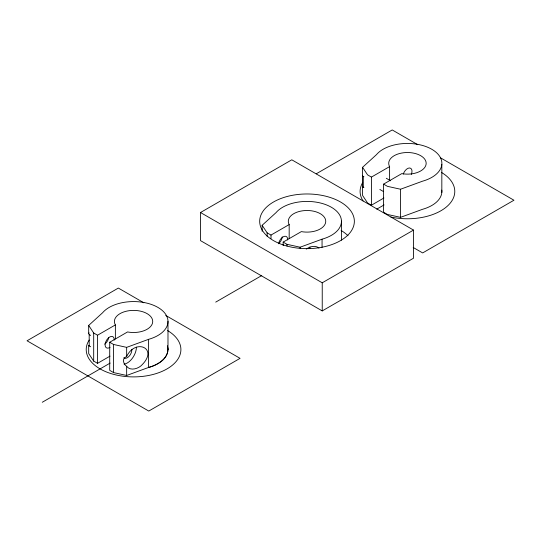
<?xml version="1.0" encoding="UTF-8"?>
<svg xmlns="http://www.w3.org/2000/svg" width="541" height="541" viewBox="0 0 541 541"><rect width="100%" height="100%" fill="white"/><g stroke="black" fill="none" stroke-linecap="round" stroke-linejoin="round"><path stroke-width="0.81" d="M167.987 349.398C167.649 359.461 157.154 365.047 148.599 367.44L126.655 375.474L113.569 372.58L109.715 370.355L109.715 342.243L127.548 331.951A19.151 11.057 0 0 0 152.603 322.625A19.151 11.057 0 0 0 131.524 310.46A19.151 11.057 0 0 0 115.375 324.918L97.542 335.217L93.688 332.992L88.683 325.439L102.587 312.766A34.428 19.875 0 0 1 157.904 307.396A34.428 19.875 0 0 1 148.599 339.329L148.599 367.44C158.067 365.107 170.631 357.236 167.379 345.841L167.987 349.398L167.987 321.286M126.655 356.533C135.358 337.767 159.872 348.526 140.822 365.98C137.001 369.09 130.063 370.91 126.655 366.298C123.064 364.086 121.759 358.027 126.655 356.533L126.655 347.363L148.599 339.329M90.638 346.754L89.184 345.915L89.184 334.588L88.683 333.56L89.076 332.864M262.142 231.25L262.142 225.293L276.045 212.62A34.428 19.875 0 0 1 331.363 207.25A34.428 19.875 0 0 1 322.057 239.183L322.057 247.386M383.921 197.992L371.424 205.208L367.569 202.983L362.565 195.423L362.565 167.311L376.468 154.645A34.428 19.875 0 0 1 431.786 149.269A34.428 19.875 0 0 1 422.48 181.208L400.536 189.235L387.451 186.347L383.596 184.123L383.596 212.234L387.451 214.459L400.536 217.347L422.48 209.32A34.428 19.875 0 0 0 441.787 190.087M306.267 249.09C309.817 246.534 315.302 244.938 318.994 248.082M200.508 212.518L291.802 159.811L413.527 230.087L413.527 258.199L322.233 310.913L200.508 240.63L200.508 212.518L322.233 282.801L413.527 230.087M316.269 173.796L392.225 129.948L417.733 144.677M262.142 225.293L267.146 232.846L271 235.071L289.178 224.576A18.719 10.806 0 0 1 305.104 210.557A18.719 10.806 0 0 1 325.641 222.412A18.719 10.806 0 0 1 301.351 231.609L283.173 242.097L283.173 245.614M362.565 167.311L367.569 174.871L371.424 177.096L389.601 166.601A18.719 10.806 0 0 1 405.527 152.576A18.719 10.806 0 0 1 426.065 164.43A18.719 10.806 0 0 1 401.774 173.627L383.596 184.123M89.468 345.388L88.683 345.429L88.683 353.55L93.688 361.104L97.542 363.329L110.039 356.113M42.266 402.267L110.188 363.058M215.724 302.121L261.736 275.558M376.766 209.151L384.069 204.931M283.173 242.097L287.028 244.329L300.113 247.217L322.057 239.183M109.715 342.243L113.569 344.468L126.655 347.363M440.333 157.722L513.95 200.224L422.656 252.931L413.182 247.46M386.294 178.273L390.676 180.802M362.565 175.974L363.917 176.758M379.836 189.458L383.488 191.561M362.565 186.767L363.917 187.544M143.852 302.798L118.344 288.069L27.05 340.776L148.775 411.052L240.069 358.345L165.722 315.423M89.184 334.588L90.638 335.427M88.683 345.429L89.184 345.915M441.828 164.336L441.828 192.44M400.536 189.235L400.536 217.347M389.601 166.601L389.601 180.653M371.424 177.096L371.424 205.208M363.288 176.393L363.288 187.186M341.445 221.141L341.445 240.157M322.233 282.801L322.233 310.913M300.113 247.217L300.113 248.36M289.178 224.576L289.178 238.635M287.028 244.329L287.028 246.081M271 235.071L271 238.588M267.146 232.846L267.146 236.363M126.655 366.298L126.655 375.474M115.375 324.918L115.375 338.977M113.569 344.468L113.569 372.58M97.542 335.217L97.542 363.329M93.688 332.992L93.688 361.104M88.683 325.439L88.683 333.56M136.413 347.173A12.91 7.452 -60 0 1 124.099 364.161M403.288 174.074A6.458 3.726 -60 0 1 409.625 167.981A6.458 3.726 -60 0 1 411.282 174.5M441.51 172.457A47.337 27.334 0 0 1 447.035 206.419A47.337 27.334 0 0 1 390.9 217.049M363.085 200.988A47.337 27.334 0 0 1 362.707 182.5M167.629 330.585A47.337 27.334 0 0 1 171.118 366.203A47.337 27.334 0 0 1 110.628 373.473A47.337 27.334 0 0 1 89.204 340.012M341.087 230.439A47.337 27.334 0 0 1 348.019 235.754M278.642 243.754A6.458 3.726 -60 0 1 283.748 236.545A6.458 3.726 -60 0 1 287.677 239.974M282.233 236.83A6.458 3.726 -60 0 1 278.514 243.687M309.871 247.027A12.91 7.452 -60 0 1 309.783 248.576M110.08 347.281A6.458 3.726 -60 0 1 105.11 345.063A6.458 3.726 -60 0 1 109.809 336.921A6.458 3.726 -60 0 1 114.219 340.12M131.835 349.344A6.458 3.726 -60 0 1 129.008 356.33A6.458 3.726 -60 0 1 123.74 357.811M108.714 337.496A6.458 3.726 -60 0 1 104.636 344.144M283.349 244.978A47.337 27.334 0 0 0 354.355 221.303A47.337 27.334 0 0 0 283.349 197.634A47.337 27.334 0 0 0 283.349 244.978"/></g></svg>
